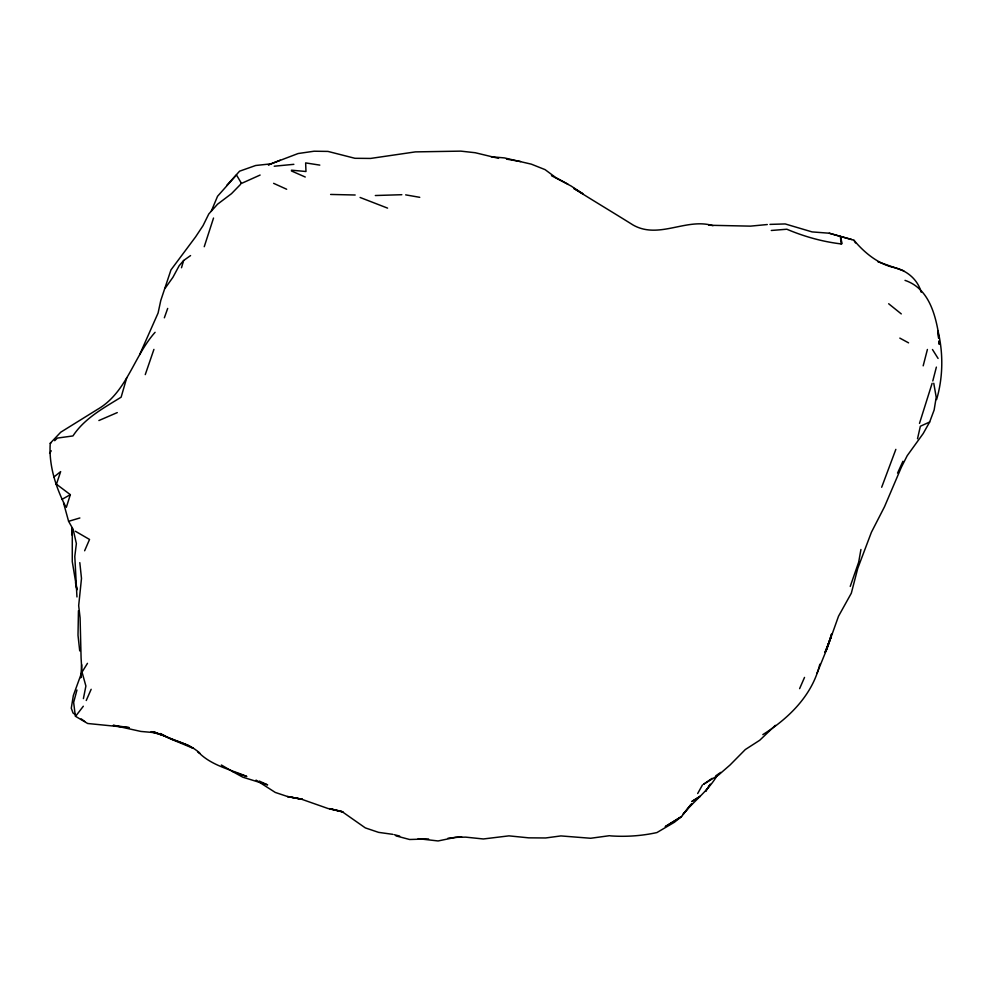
<?xml version="1.0" encoding="UTF-8"?>
<svg xmlns="http://www.w3.org/2000/svg" width="992" height="992" viewBox="0 0 992 992"><rect width="100%" height="100%" fill="white"/><g stroke="black" fill="none" stroke-linecap="round" stroke-linejoin="round"><path stroke-width="1.49" d="M78.455 610.65L78.008 635.277L79.72 650.901M65.46 506.218C55.688 486.936 48.67 465.037 50.257 443.263L60.723 432.214L97.427 409.436C126.902 392.46 133.523 356.488 155.087 332.308M81.691 664.752L80.749 677.784L81.828 672.638M75.479 582.589L76.942 589.806L72.267 561.584L72.292 527.794M71.672 534.824L72.28 528.178M860.932 549.494L858.675 562.166L850.231 586.408M83.402 698.628L85.895 686.03L81.89 671.609L81.096 658.093L80.092 617.929L78.678 605.616L81.493 578.423L79.806 562.625M917.513 438.749L920.365 426.25L929.653 422.022L934.142 409.981L936.212 397.259L933.77 383.272M923.18 365.837L927.408 349.469M932.79 380.978L936.374 367.114M76.954 690.023L73.644 702.398L75.355 716.174M211.234 211.308L217.546 196.28L236.48 174.952L241.081 182.726L240.634 184.289L231.483 193.676L217.57 204.191L208.804 213.95L203.038 225.643L195.598 236.877L170.959 269.911L160.778 300.477L158.088 313.026L139.661 354.603M181.499 267.741L183.632 260.499L190.563 255.576M126.778 377.617L121.136 397.172C103.59 408.072 84.63 418.178 72.949 435.934L57.375 438.08L54.696 440.696M932.12 383.296L919.497 423.386M827.787 646.325L831.569 634.074L826.658 649.512L817.011 673.233M936.584 399.578C943.107 377.258 943.392 353.487 937.998 330.894L938.655 338.309M66.328 507.383L70.333 494.661L55.862 483.774M204.24 246.71L213.528 218.042M81.654 672.7L73.346 695.504L71.275 708.226L73.048 713.012L75.38 714.686M153.921 349.395L145.266 374.604M56.333 484.505L60.648 471.609L53.903 477.016M164.35 317.8L167.685 308.425M819.814 664.218C812.498 695.132 788.9 718.282 762.823 734.626M826.658 649.512L838.513 616.23L851.322 593.204L857.745 568.391L871.398 532.295L884.504 506.751L901.319 467.331L907.221 455.675L923.205 433.529L929.653 422.022M895.85 449.364L881.677 487.258M84.63 550.771L89.528 539.462L75.404 531.253M86.242 700.501L91.152 689.291M799.614 688.634L804.524 677.412M897.549 473.097L902.931 461.292M697.674 793.538L702.46 784.945M83.328 706.23L75.553 716.336L87.656 723.49L129.183 727.632L113.249 725.313L140.876 731.439L155.409 732.728L151.144 731.637M87.47 663.338L81.989 672.179M49.6 453.369L51.249 450.802M165.069 288.374L172.943 277.276L179.168 265.707L183.632 260.499M717.055 775.682C708.214 790.698 694.065 800.879 683.153 814.159L690.854 804.599M691.846 803.446L681.541 816.552L665.396 826.534L681.541 816.552L674.424 822.244L656.927 832.561C641.675 835.909 626.014 836.975 610.44 835.872M775.372 725.35L759.736 740.255L745.314 749.543L729.988 765.055L718.406 775.124L703.526 784.288L712.107 778.348M226.647 185.516L239.568 171.194L255.688 165.49L271.052 163.841L298.096 153.537L314.08 151.218L327.955 151.416L354.938 158.298L370.586 158.435L415.375 151.888L460.821 151.131L475.23 152.731L498.554 158.348M921.196 292.206C917.414 278.566 905.646 269.526 892.006 267.071C876.742 262.868 863.97 252.191 853.963 240.262L855.526 242.941M715.79 775.806L720.7 772.408M62.012 499.373L70.333 494.661M50.257 443.263L51.113 442.829M98.89 420.534L117.267 412.598M271.052 163.841L268.336 164.92L280.24 160.208M260.115 175.051L241.837 183.26L241.081 182.726M771.292 230.479L786.842 229.226C804.128 236.555 822.467 241.701 841.129 243.92L842.096 243.598L840.422 236.406L829.262 233.219L812.088 231.905L785.193 223.944L769.966 224.39M63.538 502.907L68.597 521.321L79.868 517.973M609.472 835.698L590.662 838.265L560.889 835.921L545.637 837.967L528.686 837.843L508.933 835.859L483.34 838.972L465.719 837.136L455.601 837.335L438.092 840.956L418.165 838.674M274.226 166.21L293.855 164.325M461.602 836.814L447.975 838.228M767.287 224.539L750.436 226.139L708.846 225.246M355.173 195.002L330.609 194.444M375.323 195.523L401.834 194.705M424.812 839.058L409.584 839.492L395.982 835.884M421.092 838.91L428.581 838.972M491.226 156.748L504.42 157.914L531.315 164.151L545.079 169.632L555.582 177.432L567.932 184.128M291.45 170.19L305.97 171.504L305.648 162.911L319.808 165.118M392.832 834.346L378.572 832.362L365.329 827.898L341.843 811.456L329.542 808.629L343.021 811.977L327.98 808.505L301.618 799.242L287.643 796.564L275.268 792.434L256.072 780.109M506.54 159.104L520.602 161.56M405.678 194.866L419.752 197.321M713 225.692C686.352 217.496 658.862 239.742 633.008 224.973C613.341 212.648 593.34 200.731 573.76 188.381L582.874 193.787L570.983 185.95L551.478 175.696M829.262 233.219L853.963 240.262M394.196 834.681L399.664 836.058M851.669 239.456L840.422 236.406L841.129 243.92M151.9 732.059L165.329 736.089L153.326 731.736M160.419 733.621C172.868 741.818 188.84 742.388 199.776 753.288L197.78 751.539C210.676 765.39 230.032 769.308 246.822 776.488L233.182 771.9L242.804 777.182L267.617 784.883L259.296 781.064M877.784 261.69L903.749 270.841M387.574 208.122L360.096 197.47M153.475 731.811L187.972 745.215L193.229 748.328L171.529 739.3L160.307 733.547M291.412 170.946L305.251 177.022M273.618 183.334L286.663 189.249M899.831 338.111L908.573 342.86M905.014 280.376C926.466 287.568 933.993 309.529 937.824 329.604L938.705 338.198M221.377 765.006L233.566 772.111M81.208 718.902L84.704 721.432M888.658 303.75L901.282 313.906M932.468 349.506L938.085 358.434M68.597 521.321L73.172 529.406L76.372 543.591L74.797 556.45L76.954 596.948M938.916 341.273L939.176 344.236L938.94 341.211M831.321 636.393L825.034 652.376L831.321 636.393M710.198 784.35L705.597 791.343L710.198 784.35M700.154 796.316L692.094 801.325L700.154 796.316M302.238 799.254L287.643 796.564L302.238 799.254"/></g></svg>
